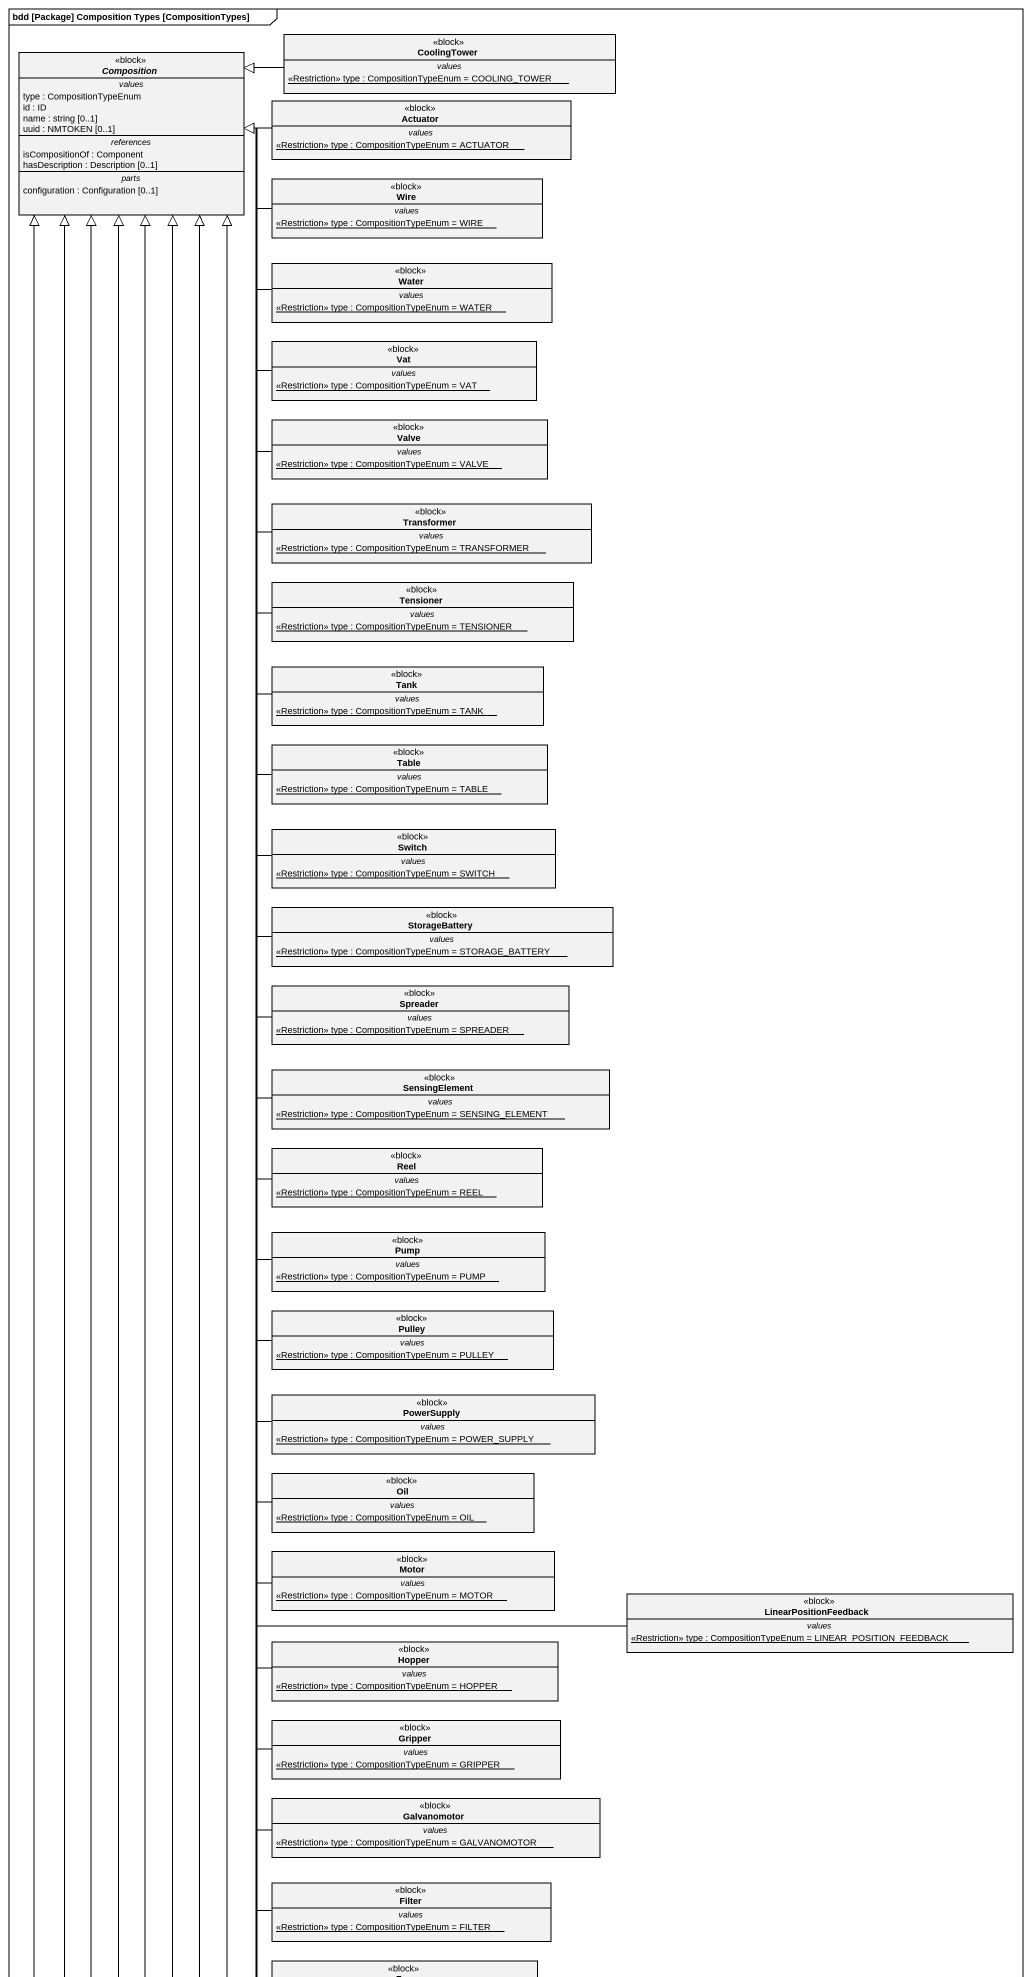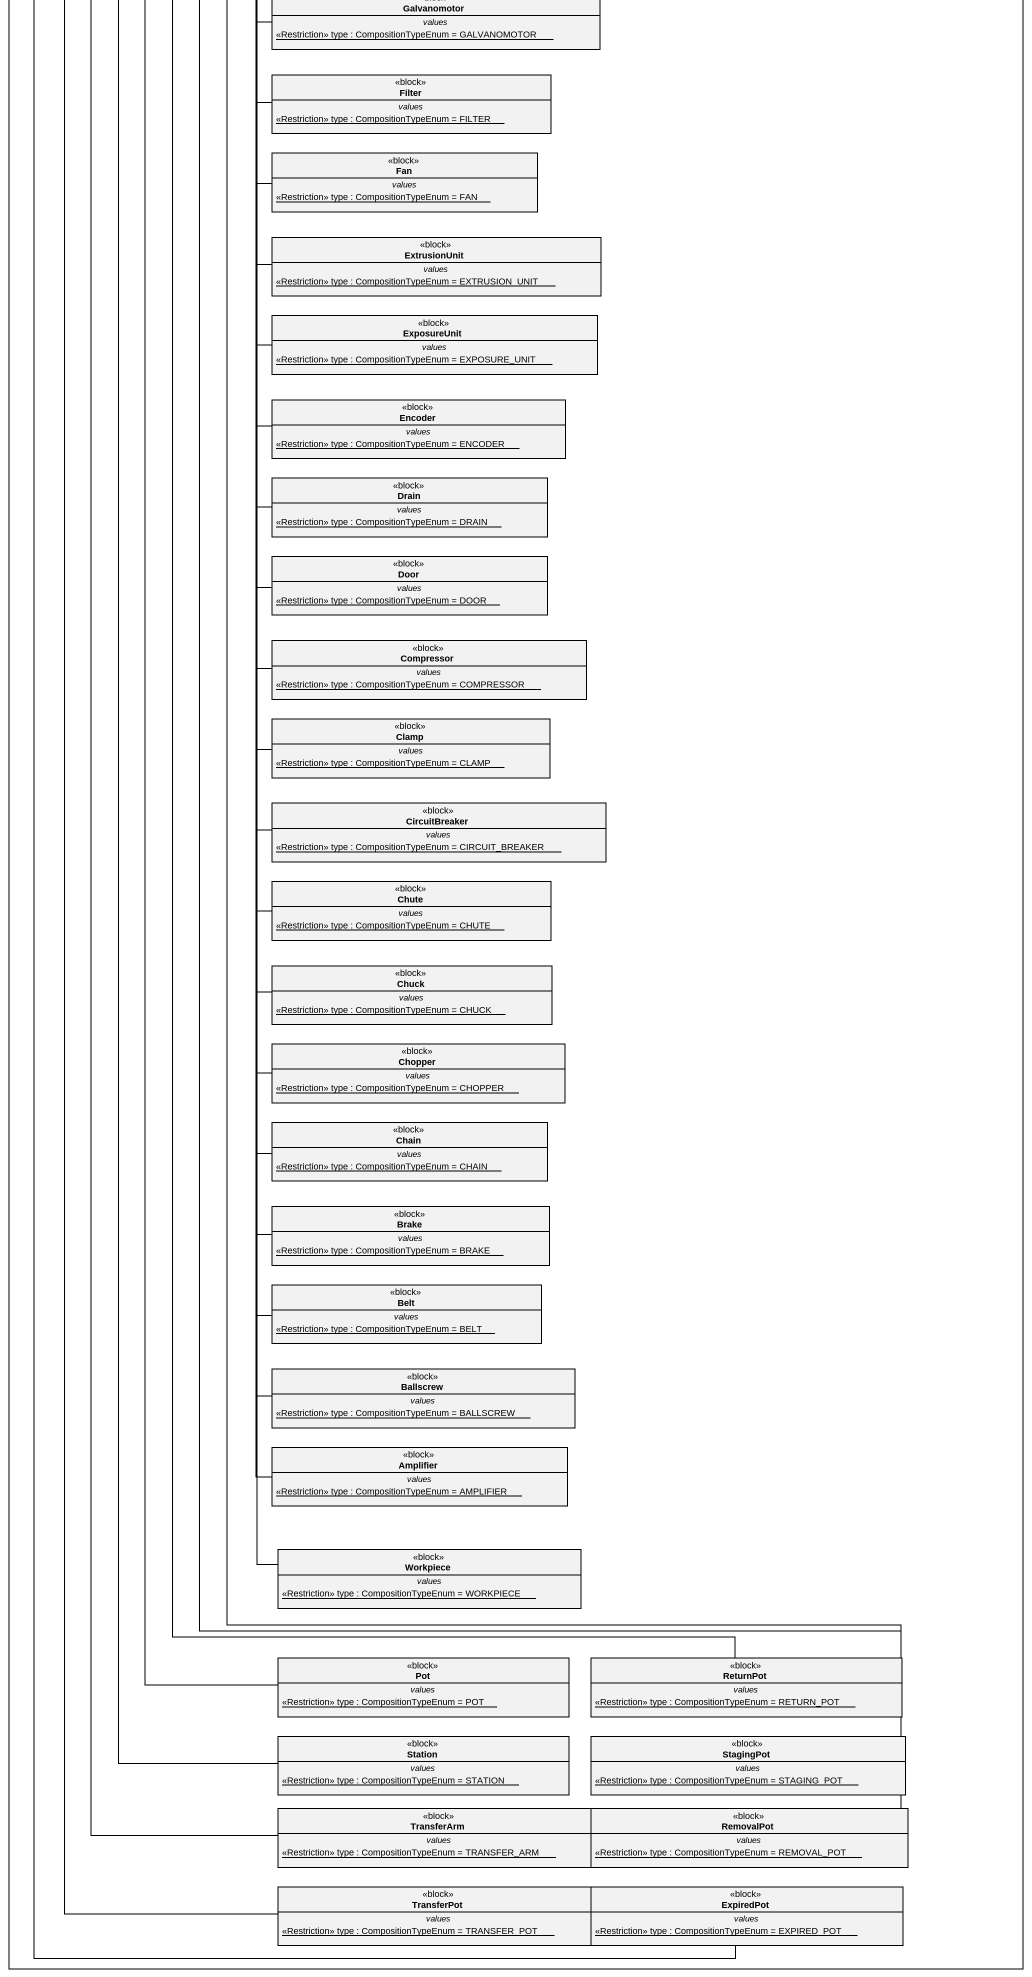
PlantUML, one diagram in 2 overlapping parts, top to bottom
@startuml
mainframe bdd [Package] Composition Types [CompositionTypes]
hide circle
hide empty members
abstract class Composition <<block>> {
  -- values --
  type : CompositionTypeEnum
  id : ID
  name : string [0..1]
  uuid : NMTOKEN [0..1]
  -- references --
  isCompositionOf : Component
  hasDescription : Description [0..1]
  -- parts --
  configuration : Configuration [0..1]
}
class CoolingTower <<block>> {
  -- values --
  {static} <<Restriction>> type : CompositionTypeEnum = COOLING_TOWER
}
class Actuator <<block>> {
  -- values --
  {static} <<Restriction>> type : CompositionTypeEnum = ACTUATOR
}
class Wire <<block>> {
  -- values --
  {static} <<Restriction>> type : CompositionTypeEnum = WIRE
}
class Water <<block>> {
  -- values --
  {static} <<Restriction>> type : CompositionTypeEnum = WATER
}
class Vat <<block>> {
  -- values --
  {static} <<Restriction>> type : CompositionTypeEnum = VAT
}
class Valve <<block>> {
  -- values --
  {static} <<Restriction>> type : CompositionTypeEnum = VALVE
}
class Transformer <<block>> {
  -- values --
  {static} <<Restriction>> type : CompositionTypeEnum = TRANSFORMER
}
class Tensioner <<block>> {
  -- values --
  {static} <<Restriction>> type : CompositionTypeEnum = TENSIONER
}
class Tank <<block>> {
  -- values --
  {static} <<Restriction>> type : CompositionTypeEnum = TANK
}
class Table <<block>> {
  -- values --
  {static} <<Restriction>> type : CompositionTypeEnum = TABLE
}
class Switch <<block>> {
  -- values --
  {static} <<Restriction>> type : CompositionTypeEnum = SWITCH
}
class StorageBattery <<block>> {
  -- values --
  {static} <<Restriction>> type : CompositionTypeEnum = STORAGE_BATTERY
}
class Spreader <<block>> {
  -- values --
  {static} <<Restriction>> type : CompositionTypeEnum = SPREADER
}
class SensingElement <<block>> {
  -- values --
  {static} <<Restriction>> type : CompositionTypeEnum = SENSING_ELEMENT
}
class Reel <<block>> {
  -- values --
  {static} <<Restriction>> type : CompositionTypeEnum = REEL
}
class Pump <<block>> {
  -- values --
  {static} <<Restriction>> type : CompositionTypeEnum = PUMP
}
class Pulley <<block>> {
  -- values --
  {static} <<Restriction>> type : CompositionTypeEnum = PULLEY
}
class PowerSupply <<block>> {
  -- values --
  {static} <<Restriction>> type : CompositionTypeEnum = POWER_SUPPLY
}
class Oil <<block>> {
  -- values --
  {static} <<Restriction>> type : CompositionTypeEnum = OIL
}
class Motor <<block>> {
  -- values --
  {static} <<Restriction>> type : CompositionTypeEnum = MOTOR
}
class LinearPositionFeedback <<block>> {
  -- values --
  {static} <<Restriction>> type : CompositionTypeEnum = LINEAR_POSITION_FEEDBACK
}
class Hopper <<block>> {
  -- values --
  {static} <<Restriction>> type : CompositionTypeEnum = HOPPER
}
class Gripper <<block>> {
  -- values --
  {static} <<Restriction>> type : CompositionTypeEnum = GRIPPER
}
class Galvanomotor <<block>> {
  -- values --
  {static} <<Restriction>> type : CompositionTypeEnum = GALVANOMOTOR
}
class Filter <<block>> {
  -- values --
  {static} <<Restriction>> type : CompositionTypeEnum = FILTER
}
class Fan <<block>> {
  -- values --
  {static} <<Restriction>> type : CompositionTypeEnum = FAN
}
class ExtrusionUnit <<block>> {
  -- values --
  {static} <<Restriction>> type : CompositionTypeEnum = EXTRUSION_UNIT
}
class ExposureUnit <<block>> {
  -- values --
  {static} <<Restriction>> type : CompositionTypeEnum = EXPOSURE_UNIT
}
class Encoder <<block>> {
  -- values --
  {static} <<Restriction>> type : CompositionTypeEnum = ENCODER
}
class Drain <<block>> {
  -- values --
  {static} <<Restriction>> type : CompositionTypeEnum = DRAIN
}
class Door <<block>> {
  -- values --
  {static} <<Restriction>> type : CompositionTypeEnum = DOOR
}
class Compressor <<block>> {
  -- values --
  {static} <<Restriction>> type : CompositionTypeEnum = COMPRESSOR
}
class Clamp <<block>> {
  -- values --
  {static} <<Restriction>> type : CompositionTypeEnum = CLAMP
}
class CircuitBreaker <<block>> {
  -- values --
  {static} <<Restriction>> type : CompositionTypeEnum = CIRCUIT_BREAKER
}
class Chute <<block>> {
  -- values --
  {static} <<Restriction>> type : CompositionTypeEnum = CHUTE
}
class Chuck <<block>> {
  -- values --
  {static} <<Restriction>> type : CompositionTypeEnum = CHUCK
}
class Chopper <<block>> {
  -- values --
  {static} <<Restriction>> type : CompositionTypeEnum = CHOPPER
}
class Chain <<block>> {
  -- values --
  {static} <<Restriction>> type : CompositionTypeEnum = CHAIN
}
class Brake <<block>> {
  -- values --
  {static} <<Restriction>> type : CompositionTypeEnum = BRAKE
}
class Belt <<block>> {
  -- values --
  {static} <<Restriction>> type : CompositionTypeEnum = BELT
}
class Ballscrew <<block>> {
  -- values --
  {static} <<Restriction>> type : CompositionTypeEnum = BALLSCREW
}
class Amplifier <<block>> {
  -- values --
  {static} <<Restriction>> type : CompositionTypeEnum = AMPLIFIER
}
class Workpiece <<block>> {
  -- values --
  {static} <<Restriction>> type : CompositionTypeEnum = WORKPIECE
}
class Pot <<block>> {
  -- values --
  {static} <<Restriction>> type : CompositionTypeEnum = POT
}
class ReturnPot <<block>> {
  -- values --
  {static} <<Restriction>> type : CompositionTypeEnum = RETURN_POT
}
class Station <<block>> {
  -- values --
  {static} <<Restriction>> type : CompositionTypeEnum = STATION
}
class StagingPot <<block>> {
  -- values --
  {static} <<Restriction>> type : CompositionTypeEnum = STAGING_POT
}
class TransferArm <<block>> {
  -- values --
  {static} <<Restriction>> type : CompositionTypeEnum = TRANSFER_ARM
}
class RemovalPot <<block>> {
  -- values --
  {static} <<Restriction>> type : CompositionTypeEnum = REMOVAL_POT
}
class TransferPot <<block>> {
  -- values --
  {static} <<Restriction>> type : CompositionTypeEnum = TRANSFER_POT
}
class ExpiredPot <<block>> {
  -- values --
  {static} <<Restriction>> type : CompositionTypeEnum = EXPIRED_POT
}
CoolingTower -left-|> Composition
Actuator -left-|> Composition
Wire -left-|> Composition
Water -left-|> Composition
Vat -up-|> Composition
Valve -up-|> Composition
Transformer -up-|> Composition
Tensioner -up-|> Composition
Tank -up-|> Composition
Table -up-|> Composition
Switch -up-|> Composition
StorageBattery -up-|> Composition
Spreader -up-|> Composition
SensingElement -up-|> Composition
Reel -up-|> Composition
Pump -up-|> Composition
Pulley -up-|> Composition
PowerSupply -up-|> Composition
Oil -up-|> Composition
Motor -up-|> Composition
LinearPositionFeedback -up-|> Composition
Hopper -up-|> Composition
Gripper -up-|> Composition
Galvanomotor -up-|> Composition
Filter -up-|> Composition
Fan -up-|> Composition
ExtrusionUnit -up-|> Composition
ExposureUnit -up-|> Composition
Encoder -up-|> Composition
Drain -up-|> Composition
Door -up-|> Composition
Compressor -up-|> Composition
Clamp -up-|> Composition
CircuitBreaker -up-|> Composition
Chute -up-|> Composition
Chuck -up-|> Composition
Chopper -up-|> Composition
Chain -up-|> Composition
Brake -up-|> Composition
Belt -up-|> Composition
Ballscrew -up-|> Composition
Amplifier -up-|> Composition
Workpiece -up-|> Composition
Pot -up-|> Composition
ReturnPot -up-|> Composition
Station -up-|> Composition
StagingPot -up-|> Composition
TransferArm -up-|> Composition
RemovalPot -up-|> Composition
TransferPot -up-|> Composition
ExpiredPot -up-|> Composition
@enduml
